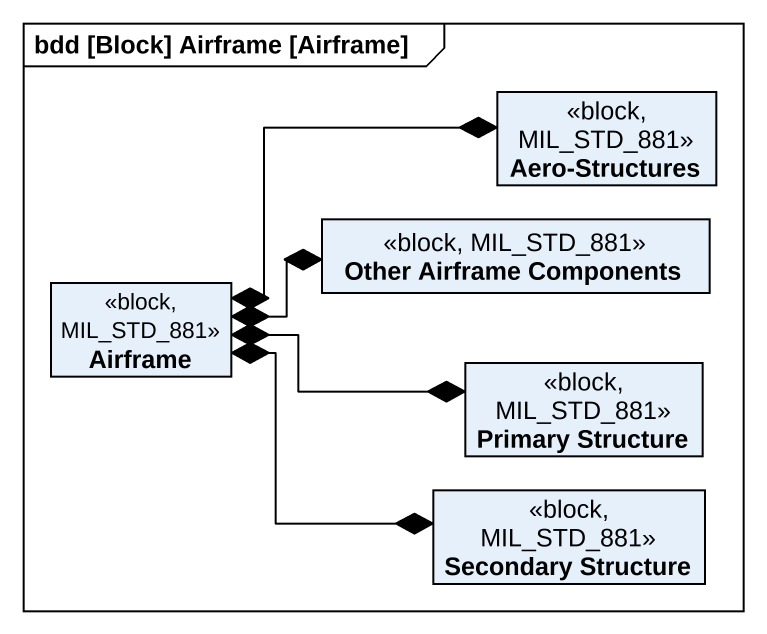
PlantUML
@startuml
mainframe bdd [Block] Airframe [Airframe]
hide circle
hide empty members
class "Aero-Structures" as Aero_Structures <<block, MIL_STD_881>>
class "Other Airframe Components" as Other_Airframe_Components <<block, MIL_STD_881>>
class Airframe <<block, MIL_STD_881>>
class "Primary Structure" as Primary_Structure <<block, MIL_STD_881>>
class "Secondary Structure" as Secondary_Structure <<block, MIL_STD_881>>
Airframe *-right-* Aero_Structures
Airframe *-right-* Other_Airframe_Components
Airframe *-right-* Primary_Structure
Airframe *-right-* Secondary_Structure
@enduml
